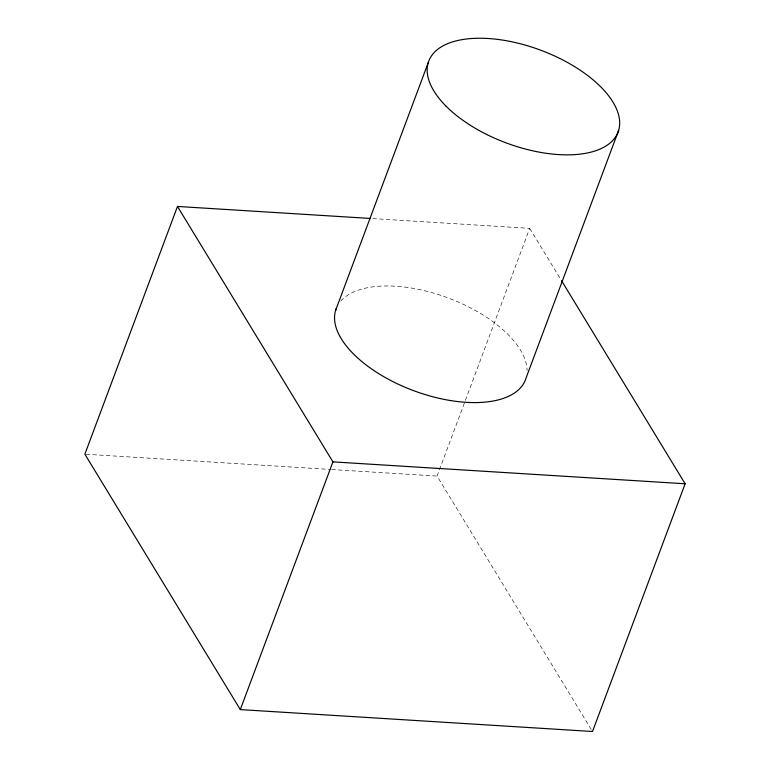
<?xml version="1.0" encoding="UTF-8"?>
<svg xmlns="http://www.w3.org/2000/svg" width="770" height="770" viewBox="0 0 770 770"><rect width="100%" height="100%" fill="white"/><g stroke="black" fill="none" stroke-linecap="round" stroke-linejoin="round"><path stroke-width="0.58" stroke-dasharray="3.85 2.89" d="M591.264 729.45L437.071 476.081L529.693 228.353L371.554 218.516M86.057 454.252L330.445 469.45M331.649 469.527L437.071 476.081M529.693 228.353L560.907 279.645M340.792 301.099A101.091 49.472 20.5 0 1 447.909 297.855A101.091 49.472 20.5 0 1 527.065 370.505"/><path stroke-width="1.16" d="M370.36 218.449L177.485 206.447L84.864 454.175L240.307 709.594L592.515 731.5L685.136 483.772L561.532 280.665M335.595 310.435L428.216 62.707M240.307 709.594L332.929 461.865L177.485 206.447M618.637 130.399L526.016 378.128A101.091 49.472 20.5 0 1 414.375 390.948A101.091 49.472 20.5 0 1 336.365 308.221M332.929 461.865L685.136 483.772M446.08 106.193A101.091 49.472 20.5 0 0 611.726 141.536A101.091 49.472 20.5 0 0 512.474 41.917A101.091 49.472 20.5 0 0 446.08 106.193"/></g></svg>
